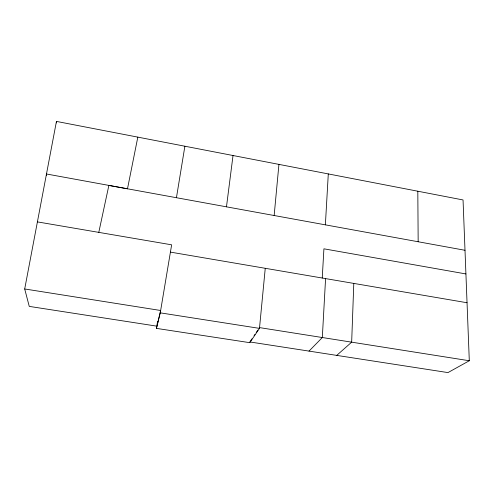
<?xml version="1.0" encoding="UTF-8"?>
<svg xmlns="http://www.w3.org/2000/svg" width="494" height="494" viewBox="0 0 494 494"><rect width="100%" height="100%" fill="white"/><g stroke="black" fill="none" stroke-linecap="round" stroke-linejoin="round"><path stroke-width="0.74" d="M353.79 283.414L351.666 342.163L336.729 355.39M325.577 278.597L322.323 337.526L309.028 351.104M322.242 278.029L323.916 248.815L465.922 273.948M325.373 224.85L328.294 173.919M274.151 215.526L278.937 164.385M251.952 338.835L249.841 341.953L447.972 372.593L469.3 360.75L463.045 199.953L56.446 121.407L24.7 288.971L160.636 310.491L156.425 328.374L249.773 342.675L259.474 328.374L265.253 268.298M226.474 206.838L233.026 155.517M176.438 197.724L184.886 146.218M156.425 328.374L160.254 312.844L171.64 244.82L37.377 221.88M157.036 324.644L157.574 321.538M137.82 137.128L127.489 188.807L46.461 173.987L46.658 175.512M98.806 232.279L108.871 185.404L465.002 250.285M254.058 335.716L254.904 334.469M256.17 332.598L257.856 330.103M156.783 326.145L29.257 306.391L24.7 288.971M160.254 312.844L259.474 328.374M259.541 327.608L469.3 360.75M170.424 252.113L467.046 302.742M56.446 121.407L56.582 122.926M417.813 191.215L418.165 241.757"/></g></svg>
